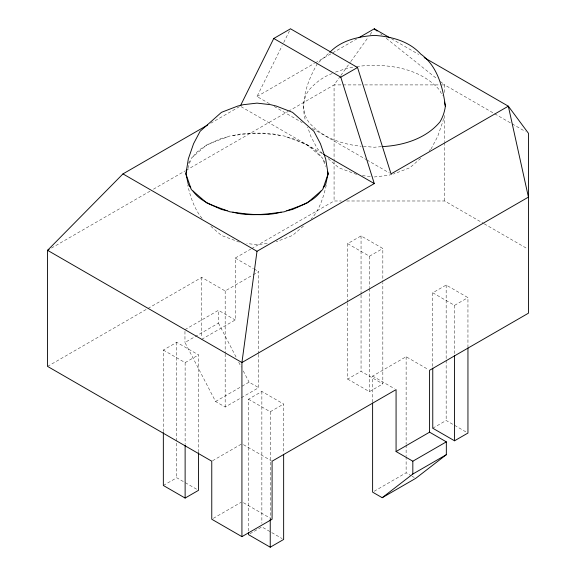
<?xml version="1.0" encoding="UTF-8"?>
<svg xmlns="http://www.w3.org/2000/svg" width="576" height="576" viewBox="0 0 576 576"><rect width="100%" height="100%" fill="white"/><g stroke="black" fill="none" stroke-linecap="round" stroke-linejoin="round"><path stroke-width="0.43" stroke-dasharray="2.88 2.16" d="M326.239 185.386C323.395 197.114 319.615 209.945 311.27 218.902M443.376 118.562L442.951 121.212L437.724 136.382L431.165 148.81M187.898 168.163L191.333 158.198L206.741 144.878L221.458 138.362L227.21 136.987M269.474 103.716L257.004 96.516L282.139 45.727M283.73 42.502L290.513 28.8M317.412 63.569C307.562 80.784 299.837 101.34 305.626 121.212M188.338 163.282L190.721 159.962M193.061 156.701C201.478 144.547 216.907 141.271 229.802 135.986C246.787 133.769 264.298 131.033 281.146 135.634M340.344 76.162L334.073 84.91L288.922 110.981M340.862 75.434L350.266 62.316M350.784 61.589L368.021 37.548M370.109 34.632L372.197 31.716M318.715 62.374L329.134 52.934M429.206 150.595L430.51 149.407M303.444 226.051L292.543 235.462L276.242 241.754M420.725 158.335L409.831 167.753L393.523 174.038M210.737 123.228L239.472 106.639M257.004 96.516L314.482 63.331M315.259 62.885L357.199 38.664M51.458 248.076L150.336 190.987M153.454 189.187L185.371 170.762M186.149 170.309L288.144 111.427M47.57 366.401L201.715 277.409L225.173 290.952L252.446 275.206M201.715 339.322L235.224 319.975L235.224 258.062L250.79 249.077M251.568 248.623L334.073 200.988L341.266 200.988M253.224 274.752L258.682 271.606L258.682 353.491M184.961 329.645L218.47 310.298L235.224 319.975M163.346 431.669L163.346 350.057L176.746 342.317L198.526 354.895L198.526 451.757M347.645 301.946L347.645 243.648L361.051 235.908L382.831 248.486L382.831 281.671M258.682 354.391L258.682 387.684L225.173 407.03L215.575 401.494L184.961 342.482L194.306 337.082M195.091 336.629L218.47 323.136L218.47 310.298M163.346 350.057L185.126 362.628L198.526 354.895M347.645 243.648L369.432 256.226L382.831 248.486M215.575 401.494L241.294 386.647M242.071 386.194L249.084 382.147L258.682 387.684M248.458 531.036L248.458 399.197L261.864 391.457L283.644 404.035L283.644 452.462M432.763 366.336L432.763 292.788L446.162 285.048L467.95 297.626L467.95 346.954M248.458 399.197L270.238 411.768L283.644 404.035M432.763 292.788L454.543 305.366L467.95 297.626M163.346 485.482L176.746 477.749L184.529 482.234M347.645 302.839L347.645 379.08L361.051 371.34L382.831 383.911L382.831 282.564M212.537 460.757L241.15 444.24M372.614 402.17L372.614 376.078L406.123 356.731L428.069 369.396M347.645 379.08L369.432 391.651L382.831 383.911M213.314 518.35L241.15 502.279M249.948 533.765L261.864 526.889L282.089 538.56M432.763 428.22L446.162 420.48L466.394 432.158M374.17 491.256L406.123 472.81L411.286 475.798M332.201 73.548C322.87 76.824 314.971 83.16 308.614 90.482C302.105 99.85 302.105 112.529 308.614 121.896C321.394 137.268 341.669 144.374 361.145 146.232M335.477 72.094L347.083 68.27L355.889 66.542M391.91 174.434L387.886 175.414L374.285 176.976M232.855 135.634C249.71 131.033 267.221 133.769 284.206 135.986C297.101 141.271 312.53 144.547 320.947 156.701M267.206 243.518L257.004 244.685L246.802 243.518M356.767 66.478C385.704 63.014 419.825 67.198 439.963 90.482L440.568 92.246L442.951 95.566M381.298 146.693L374.285 147.226L362.023 146.297M361.044 84.91L334.073 84.91L334.073 160.495M364.644 84.91L441.065 84.91M441.958 84.91L444.658 84.91L511.366 123.422M346.666 200.988L444.658 200.988L483.444 223.38M362.383 175.608L372.586 176.774M286.798 136.987L292.543 138.362L307.267 144.878L322.675 158.198L325.548 166.522M356.659 174.434L338.746 167.753L327.852 158.335M239.378 242.143L221.458 235.462L210.564 226.051M391.435 38.7L418.709 54.446M512.143 123.869L525.326 131.486M484.222 223.826L526.882 248.458M274.147 106.416L302.206 122.609M312.336 128.462L366.106 159.502M366.883 159.955L389.484 173.002M241.027 106.639L322.855 153.878M235.224 258.062L253.382 268.546M254.138 268.985L258.682 271.606M372.614 376.078L394.553 388.742M412.027 476.222L414.238 477.497M243.468 444.686L271.31 460.757M243.468 502.726L270.533 518.35M185.306 482.688L196.97 489.42M380.621 33.854L382.025 34.97M386.251 38.34L436.918 78.739M440.438 81.54L444.658 84.91L444.658 93.91M322.632 153.569L317.412 148.81L310.853 136.382L307.656 127.109M202.082 218.311C194.4 209.189 190.418 196.927 187.769 185.386M323.287 159.962L325.663 163.282M218.47 323.136L236.671 358.222M238.745 362.21L241.222 366.998M243.295 370.98L249.084 382.147M454.543 305.366L454.543 353.794M446.162 285.048L446.162 359.489M446.162 360.389L446.162 420.48M444.658 115.502L444.658 141.595M444.658 142.495L444.658 200.988M406.123 356.731L406.123 444.017M406.123 444.917L406.123 455.717M406.123 456.617L406.123 472.81M369.432 256.226L369.432 287.618M369.432 288.511L369.432 391.651M361.051 235.908L361.051 294.206M361.051 295.106L361.051 371.34M334.073 161.395L334.073 200.988M270.238 411.768L270.238 519.394M261.864 391.457L261.864 523.296M225.173 290.952L225.173 353.045M225.173 353.945L225.173 407.03M201.715 277.409L201.715 337.522M185.126 362.628L185.126 444.247M184.961 331.358L184.961 342.482M176.746 342.317L176.746 477.749"/><path stroke-width="0.86" d="M240.646 105.379L273.758 38.477L340.776 77.17L374.285 183.571L257.004 251.287L241.927 362.534L241.927 536.652L211.766 519.242L211.766 461.203L47.57 366.401L47.57 250.322L122.962 173.902L207.626 125.021M186.847 169.819L185.918 173.902L188.338 184.522L190.721 187.841M227.21 210.816L221.458 209.441L206.741 202.925L191.333 189.605L185.918 173.902L188.338 158.882L193.565 143.712L200.131 131.278L221.458 112.342L237.766 106.049L243.403 104.681L257.004 103.118L270.605 104.681L276.242 106.049L292.543 112.342L313.877 131.278L320.436 143.712L325.663 158.882L328.09 173.902L325.663 184.522L323.287 187.841M329.774 52.38C341.114 40.342 358.344 36.54 374.285 35.402C391.183 36.425 409.003 41.119 420.725 54.043C437.314 65.83 442.829 87.019 445.37 106.186C444.6 111.91 442.858 117.079 439.963 121.896C425.974 138.629 403.402 145.548 382.176 146.628M327.528 171.454L328.09 173.902L322.675 189.605L307.267 202.925L292.543 209.441L286.798 210.816M320.947 191.102C312.53 203.256 297.101 206.532 284.206 211.817C267.221 214.034 249.71 216.77 232.855 212.17M372.614 403.07L372.614 492.156L382.205 497.7L412.826 474.034L446.335 454.687L446.335 441.857L429.581 432.18L396.072 451.526L396.072 389.621L272.081 461.203L272.081 519.242L241.927 536.652M446.335 454.687L415.714 478.354L382.205 497.7M273.758 38.477L290.513 28.8L357.53 67.493L391.039 173.902L508.327 106.186L528.43 133.272L528.43 313.2L429.581 370.274L429.581 432.18M358.754 37.771L374.285 28.8L389.873 37.8M340.776 77.17L357.53 67.493M49.126 249.422L47.57 250.322L241.927 362.534L528.43 197.122L508.327 106.186L424.159 57.593M163.346 432.569L163.346 485.482L185.126 498.06L198.526 490.32L198.526 452.65M396.072 451.526L412.826 461.203L446.335 441.857M248.458 532.829L248.458 534.622L270.238 547.2L283.644 539.46L283.644 454.255M432.763 368.129L432.763 428.22L454.543 440.791L467.95 433.051L467.95 347.854M281.146 212.17C264.298 216.77 246.787 214.034 229.802 211.817C216.907 206.532 201.478 203.256 193.061 191.102M323.633 154.332L374.285 183.571M122.962 173.902L257.004 251.287M374.285 28.8L377.1 31.046M327.521 172.26L328.09 173.902M444.442 102.103L445.37 106.186M454.543 355.586L454.543 440.791M412.826 461.203L412.826 474.034M270.238 519.394L270.238 547.2M185.126 445.147L185.126 498.06"/></g></svg>
